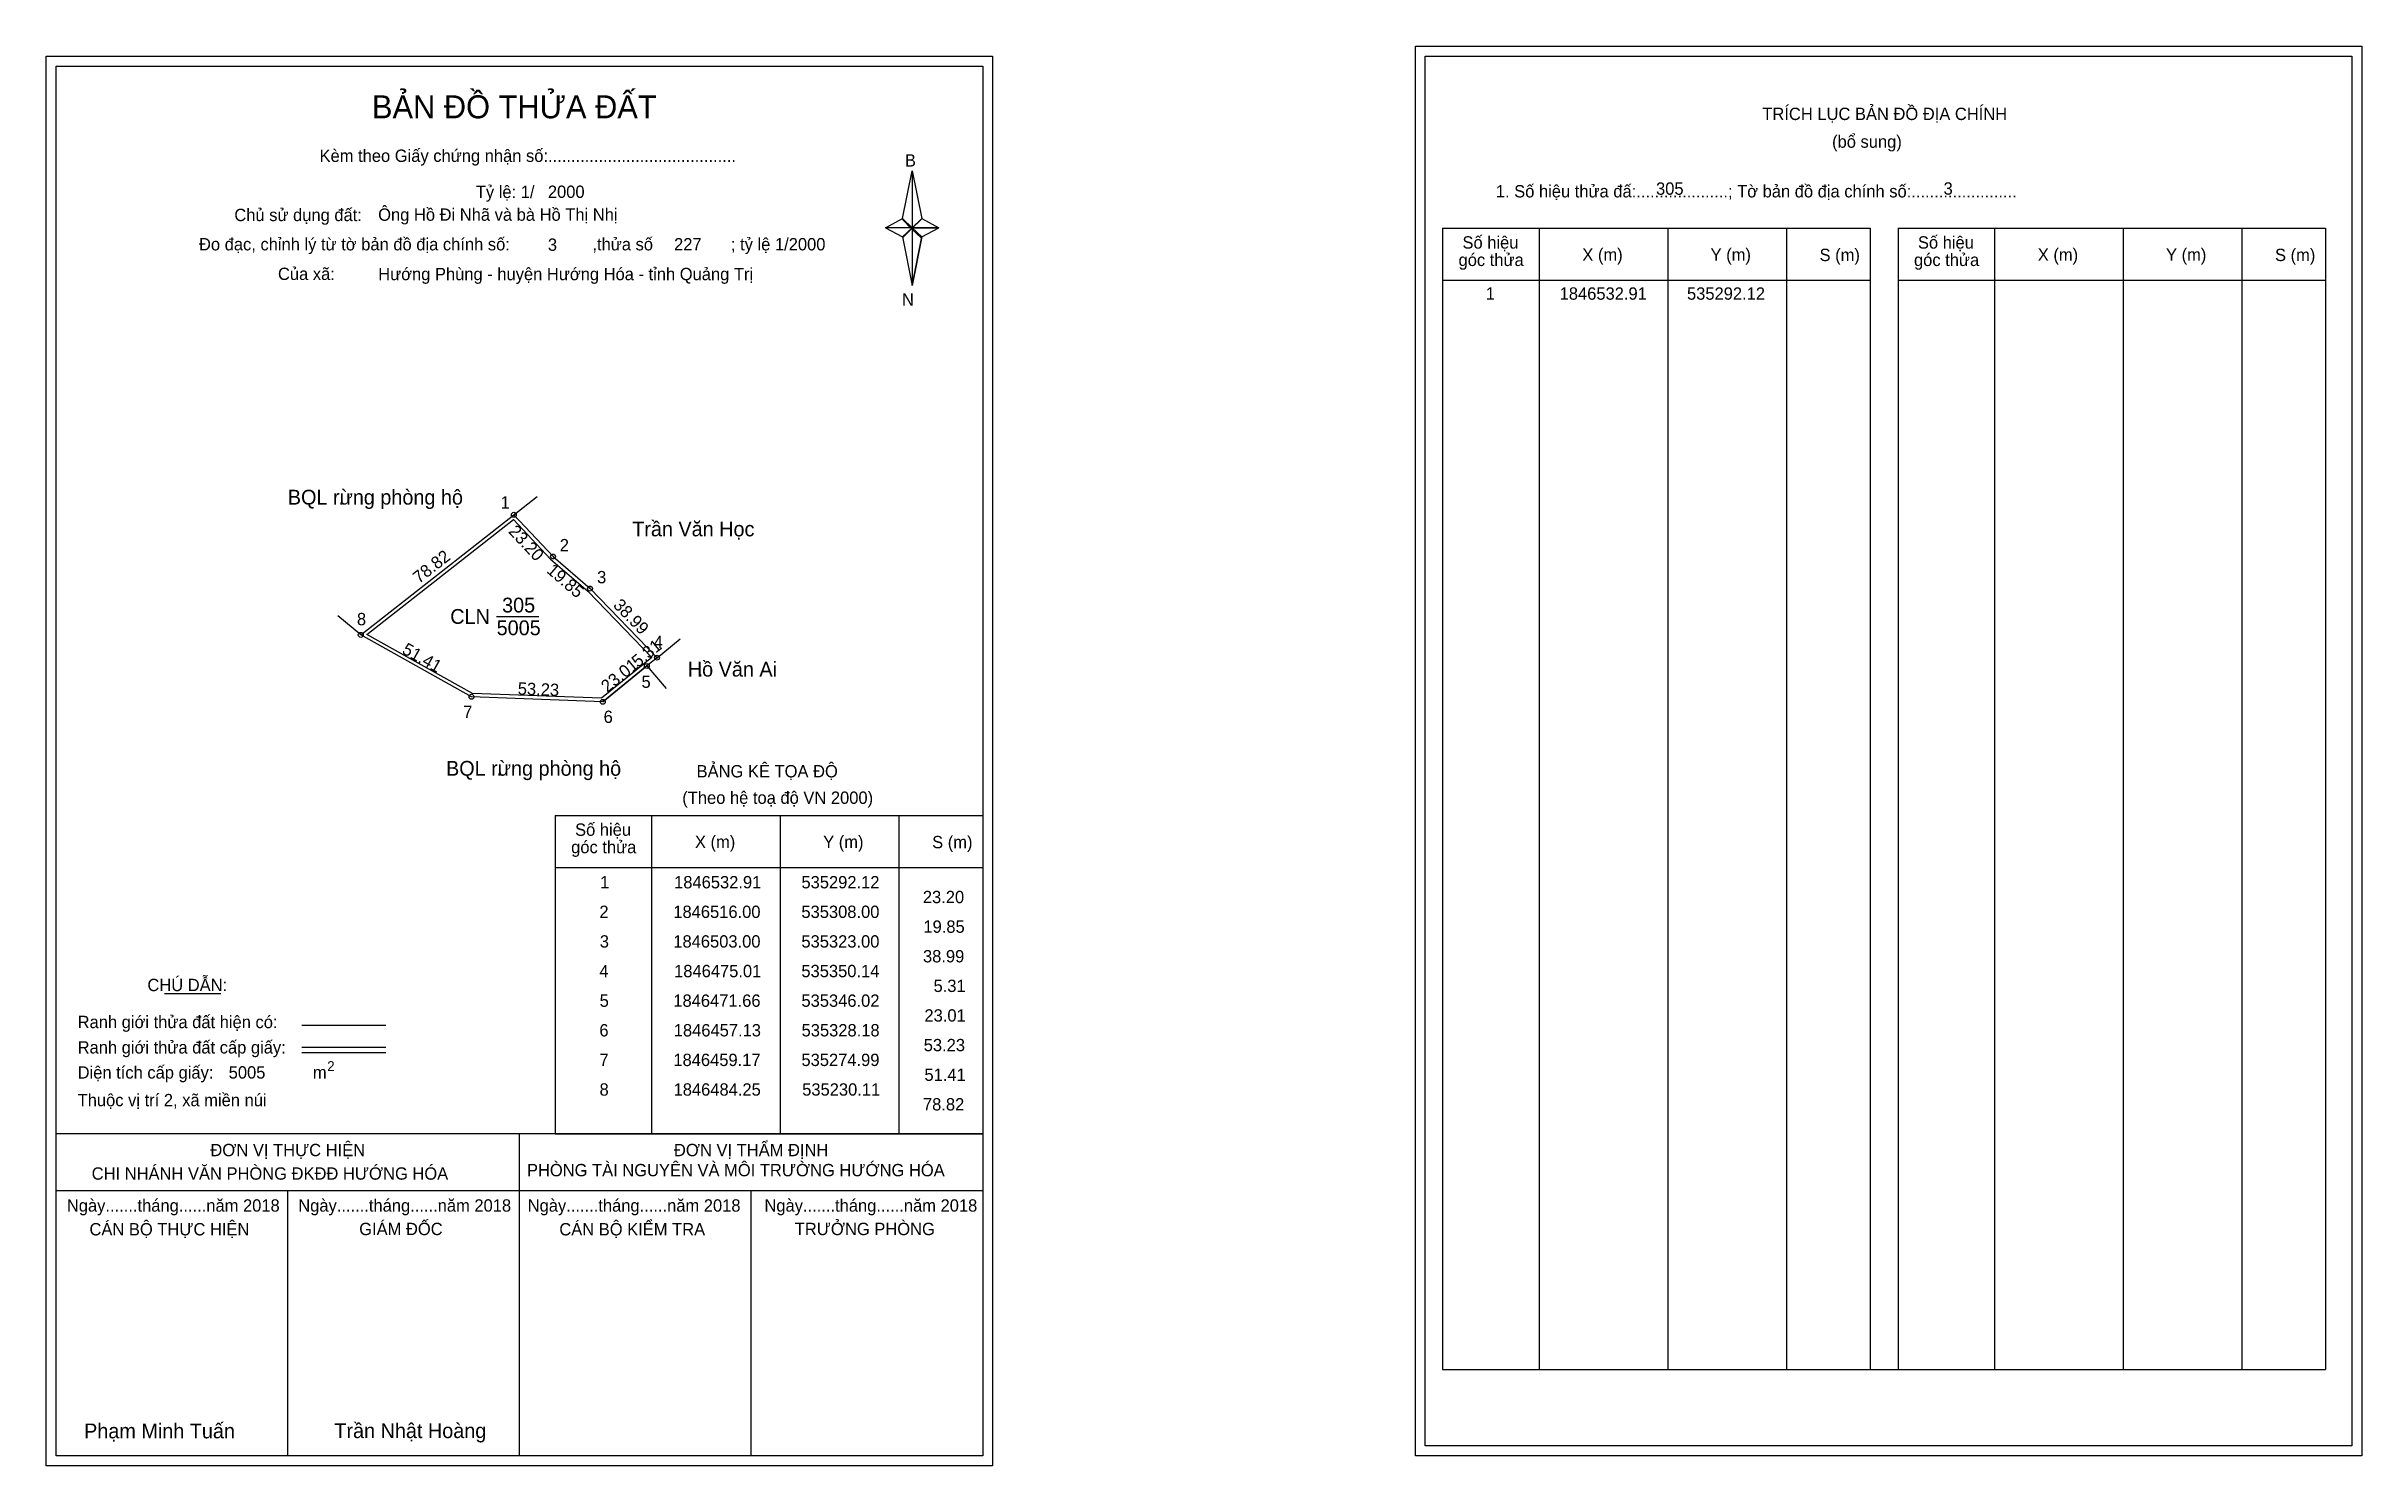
# Model space of a CAD drawing. Extents: x 535103 to 536041, y 1846148 to 1846723.
import ezdxf

# ---------------------------------------------------------------- set-up
doc = ezdxf.new("R2010")
doc.units = 0
for name, color, linetype in [('Level 1', 7, 'Continuous'), ('Level 10', 7, 'Continuous'), ('Level 11', 7, 'Continuous'), ('Level 13', 7, 'Continuous'), ('Level 27', 7, 'Continuous'), ('Level 3', 7, 'Continuous'), ('Level 36', 7, 'Continuous'), ('Level 49', 7, 'Continuous'), ('Level 53', 7, 'Continuous'), ('Level 55', 7, 'Continuous'), ('Level 6', 7, 'Continuous'), ('Level 60', 7, 'Continuous'), ('Level 63', 7, 'Continuous'), ('Level 9', 7, 'Continuous')]:
    doc.layers.add(name, color=color, linetype=linetype)

msp = doc.modelspace()

# ---------------------------------------------------------------- linework, layer by layer
at = {"layer": 'Level 1'}
for p, q in [((535106.72, 1846714.75), (535106.72, 1846714.75)), ((535661.36, 1846718.75), (535661.36, 1846718.75)), ((535449.56, 1846652.98), (535453.5, 1846672.26)), ((535453.5, 1846672.26), (535453.5, 1846649.21)), ((535453.5, 1846672.26), (535457.43, 1846652.98)), ((535442.67, 1846649.21), (535449.56, 1846652.98)), ((535449.56, 1846652.98), (535453.5, 1846649.21)), ((535453.2, 1846648.78), (535449.56, 1846652.54)), ((535453.5, 1846649.21), (535449.56, 1846645.53)), ((535453.2, 1846648.78), (535449.56, 1846645.09)), ((535449.56, 1846645.09), (535453.2, 1846648.78)), ((535457.14, 1846652.54), (535453.2, 1846648.78)), ((535453.2, 1846648.78), (535457.14, 1846652.54)), ((535457.14, 1846645.09), (535453.2, 1846648.78)), ((535457.43, 1846652.98), (535453.5, 1846649.21)), ((535453.5, 1846649.21), (535453.5, 1846625.81)), ((535453.5, 1846649.21), (535464.32, 1846649.21)), ((535453.5, 1846649.21), (535457.43, 1846645.53)), ((535457.43, 1846645.53), (535464.32, 1846649.21)), ((535668.43, 1846649.04), (535841.63, 1846649.04)), ((535707.61, 1846186.51), (535707.61, 1846649.04)), ((535759.75, 1846186.51), (535759.75, 1846649.04)), ((535807.7, 1846649.04), (535807.7, 1846186.51)), ((535841.63, 1846649.04), (535841.63, 1846186.51)), ((535852.94, 1846649.04), (536026.15, 1846649.04)), ((535892.12, 1846186.51), (535892.12, 1846649.04)), ((535944.27, 1846186.51), (535944.27, 1846649.04)), ((535992.21, 1846649.04), (535992.21, 1846186.51)), ((536026.15, 1846649.04), (536026.15, 1846186.51)), ((535449.56, 1846645.53), (535453.5, 1846625.81)), ((535457.43, 1846645.53), (535453.5, 1846625.81)), ((535668.43, 1846627.98), (535841.63, 1846627.98)), ((535852.94, 1846627.98), (536026.15, 1846627.98)), ((535308.91, 1846411.09), (535482.11, 1846411.09)), ((535348.09, 1846282.04), (535348.09, 1846411.09)), ((535400.23, 1846282.04), (535400.23, 1846411.09)), ((535448.17, 1846411.09), (535448.17, 1846282.04)), ((535308.91, 1846390.04), (535482.11, 1846390.04)), ((535150.55, 1846338.88), (535173.36, 1846338.88)), ((535206.28, 1846326.07), (535240.31, 1846326.07)), ((535206.28, 1846317.17), (535240.31, 1846317.17)), ((535206.28, 1846314.98), (535240.31, 1846314.98)), ((535320.37, 1846282.04), (535106.71, 1846282.04)), ((535482.11, 1846282.04), (535272.43, 1846282.04)), ((535294.41, 1846151.6), (535294.41, 1846282.04)), ((535308.91, 1846282.04), (535482.11, 1846282.04)), ((535482.11, 1846258.94), (535106.71, 1846258.94)), ((535200.56, 1846151.6), (535200.56, 1846258.94)), ((535388.26, 1846151.6), (535388.26, 1846258.94)), ((535668.43, 1846186.51), (536026.15, 1846186.51)), ((535482.11, 1846151.6), (535482.11, 1846151.6)), ((536036.76, 1846155.6), (536036.76, 1846155.6))]:
    msp.add_line(p, q, dxfattribs=at)
for points in [[(535449.56, 1846652.98), (535453.5, 1846672.26), (535453.5, 1846649.21)], [(535442.67, 1846649.21), (535449.56, 1846645.53), (535453.5, 1846649.21)], [(535453.5, 1846649.21), (535457.43, 1846652.98), (535464.32, 1846649.21)], [(535453.5, 1846649.21), (535453.5, 1846625.81), (535457.43, 1846645.53)]]:
    msp.add_lwpolyline(points, close=True, dxfattribs=at)
at = {"layer": 'Level 10'}
msp.add_line((535328.18, 1846457.13), (535346.02, 1846471.66), dxfattribs=at)
for points in [[(535308, 1846516), (535323, 1846503), (535350.14, 1846475.01), (535346.02, 1846471.66), (535328.18, 1846457.13), (535274.99, 1846459.17), (535230.11, 1846484.25), (535292.12, 1846532.91)], [(535307.03, 1846514.99), (535322.04, 1846501.98), (535348.07, 1846475.13), (535345.14, 1846472.75), (535327.71, 1846458.55), (535275.38, 1846460.56), (535232.63, 1846484.45), (535291.98, 1846531.02)]]:
    msp.add_lwpolyline(points, close=True, dxfattribs=at)
at = {"layer": 'Level 11'}
for centre in [(535292.12, 1846532.91), (535308, 1846516), (535308, 1846516), (535323, 1846503), (535230.11, 1846484.25), (535346.02, 1846471.66), (535350.14, 1846475.01), (535274.99, 1846459.17), (535328.18, 1846457.13)]:
    msp.add_circle(centre, 1, dxfattribs=at)
at = {"layer": 'Level 27'}
for p, q in [((535292.12, 1846532.91), (535301.56, 1846540.32)), ((535230.11, 1846484.25), (535220.88, 1846491.92)), ((535350.14, 1846475.01), (535359.45, 1846482.59)), ((535346.02, 1846471.66), (535353.86, 1846462.58))]:
    msp.add_line(p, q, dxfattribs=at)
at = {"layer": 'Level 3'}
for p, q in [((535668.43, 1846649.04), (535668.43, 1846186.51)), ((535852.94, 1846649.04), (535852.94, 1846186.51)), ((535308.91, 1846411.09), (535308.91, 1846282.04))]:
    msp.add_line(p, q, dxfattribs=at)
at = {"layer": 'Level 63'}
for points in [[(535657.37, 1846722.75), (536040.77, 1846722.75), (536040.77, 1846151.6), (535657.37, 1846151.6)], [(535102.71, 1846718.75), (535486.11, 1846718.75), (535486.11, 1846147.6), (535102.71, 1846147.6)], [(535106.71, 1846714.75), (535482.11, 1846714.75), (535482.11, 1846151.6), (535106.71, 1846151.6)], [(535661.37, 1846718.75), (536036.77, 1846718.75), (536036.77, 1846155.6), (535661.37, 1846155.6)]]:
    msp.add_lwpolyline(points, close=True, dxfattribs=at)
at = {"layer": 'Level 9'}
msp.add_line((535285.15, 1846491.72), (535302.31, 1846491.72), dxfattribs=at)

# ---------------------------------------------------------------- texts
at = {"layer": 'Level 1'}
for s, height, p in [('BẢN ĐỒ THỬA ĐẤT', 9.3313, (535234.65, 1846693.56)), ('TRÍCH LỤC BẢN ĐỒ ĐỊA CHÍNH', 5, (535797.95, 1846692.87)), ('(bổ sung)', 5, (535826.2, 1846681.63)), ('Kèm theo Giấy chứng nhận số:.........................................', 5, (535213.41, 1846675.9)), ('B', 5, (535450.58, 1846674.02)), ('1. Số hiệu thửa đấ:....................; Tờ bản đồ địa chính số:.......................', 5, (535689.98, 1846661.51)), ('Chủ sử dụng đất:', 5, (535178.89, 1846651.91)), ('Đo đạc, chỉnh lý từ tờ bản đồ địa chính số:                  ,thửa số                 ; tỷ lệ 1/2000', 5, (535164.58, 1846640.05)), ('góc thửa', 5, (535674.87, 1846633.71)), ('Số hiệu', 5, (535676.46, 1846640.77)), ('X (m)', 5, (535725.02, 1846635.82)), ('Y (m)', 5, (535776.98, 1846635.82)), ('S (m)', 5, (535821.13, 1846635.72)), ('góc thửa', 5, (535859.39, 1846633.71)), ('Số hiệu', 5, (535860.98, 1846640.77)), ('X (m)', 5, (535909.54, 1846635.82)), ('Y (m)', 5, (535961.49, 1846635.82)), ('S (m)', 5, (536005.65, 1846635.72)), ('Của xã:', 5, (535196.57, 1846628.05)), ('N', 5, (535449.38, 1846617.68)), ('BẢNG KÊ TỌA ĐỘ', 5, (535366.17, 1846426.5)), ('(Theo hệ toạ độ VN 2000)', 5, (535360.37, 1846415.78)), ('Số hiệu', 5, (535316.94, 1846402.83)), ('X (m)', 5, (535365.5, 1846397.88)), ('Y (m)', 5, (535417.45, 1846397.88)), ('S (m)', 5, (535461.61, 1846397.78)), ('góc thửa', 5, (535315.35, 1846395.77)), ('CHÚ DẪN:', 5, (535143.67, 1846339.89)), ('Ranh giới thửa đất hiện có:', 5, (535115.41, 1846324.89)), ('Ranh giới thửa đất cấp giấy:', 5, (535115.41, 1846314.61)), ('Diện tích cấp giấy:', 5, (535115.41, 1846304.45)), ('2', 4, (535216.52, 1846307.51)), ('m', 5, (535210.72, 1846304.49)), ('Thuộc vị trí 2, xã miền núi', 5, (535115.41, 1846293.25)), ('ĐƠN VỊ THỰC HIỆN', 5, (535169.18, 1846273.01)), ('ĐƠN VỊ THẨM ĐỊNH', 5, (535356.99, 1846273.01)), ('CHI NHÁNH VĂN PHÒNG ĐKĐĐ HƯỚNG HÓA', 5, (535121.1, 1846263.49)), ('PHÒNG TÀI NGUYÊN VÀ MÔI TRƯỜNG HƯỚNG HÓA', 5, (535297.44, 1846264.87)), ('Ngày.......tháng......năm 2018', 5, (535111.05, 1846250.54)), ('Ngày.......tháng......năm 2018', 5, (535204.79, 1846250.54)), ('Ngày.......tháng......năm 2018', 5, (535297.74, 1846250.54)), ('Ngày.......tháng......năm 2018', 5, (535393.66, 1846250.54)), ('CÁN BỘ THỰC HIỆN', 5, (535120.21, 1846240.91)), ('GIÁM ĐỐC', 5, (535229.48, 1846241.03)), ('CÁN BỘ KIỂM TRA', 5, (535310.56, 1846240.91)), ('TRƯỞNG PHÒNG', 5, (535405.94, 1846241.03)), ('Phạm Minh Tuấn', 6, (535118.03, 1846158.68)), ('Trần Nhật Hoàng', 6, (535219.42, 1846158.78))]:
    msp.add_text(s, height=height, dxfattribs=at).set_placement(p)
at = {"layer": 'Level 11'}
msp.add_text('Tỷ lệ: 1/', height=5, dxfattribs=at).set_placement((535276.73, 1846661.27))
at = {"layer": 'Level 13'}
for s, p in [('305', (535287.37, 1846493.32)), ('CLN', (535266.36, 1846488.72)), ('5005', (535285.16, 1846484.12))]:
    msp.add_text(s, height=6, dxfattribs=at).set_placement(p)
at = {"layer": 'Level 36'}
for p in [(535221.05, 1846537.05), (535366.57, 1846467.36), (535285.14, 1846427.17)]:
    msp.add_text('.', height=6, dxfattribs=at).set_placement(p)
at = {"layer": 'Level 49'}
for s, rotation, p in [('23.20', 313.20082, (535289.65, 1846525.9)), ('78.82', 38.12171, (535253.71, 1846504.8)), ('19.85', 319.08562, (535305.08, 1846509.8)), ('38.99', 314.11668, (535332.04, 1846495.97)), ('51.41', 330.80251, (535246.47, 1846476.94)), ('5.31', 39.11479, (535342.41, 1846470.78)), ('23.01', 39.1615, (535330, 1846460.67)), ('53.23', 357.80361, (535293.65, 1846460.06))]:
    msp.add_text(s, height=5, rotation=rotation, dxfattribs=at).set_placement(p)
at = {"layer": 'Level 53'}
for s, p in [('1', (535685.87, 1846620.06)), ('1846532.91', (535715.83, 1846620.06)), ('535292.12', (535767.42, 1846620.06)), ('1', (535327.1, 1846381.54)), ('1846532.91', (535357.06, 1846381.54)), ('535292.12', (535408.65, 1846381.54)), ('23.20', (535457.84, 1846375.54)), ('2', (535326.8, 1846369.54)), ('1846516.00', (535356.74, 1846369.54)), ('535308.00', (535408.63, 1846369.54)), ('19.85', (535458.06, 1846363.54)), ('3', (535326.96, 1846357.54)), ('1846503.00', (535356.74, 1846357.54)), ('535323.00', (535408.63, 1846357.54)), ('38.99', (535457.89, 1846351.54)), ('4', (535326.78, 1846345.54)), ('1846475.01', (535357.06, 1846345.54)), ('535350.14', (535408.62, 1846345.54)), ('5', (535326.89, 1846333.54)), ('1846471.66', (535356.75, 1846333.54)), ('535346.02', (535408.65, 1846333.54)), ('5.31', (535462.17, 1846339.54)), ('23.01', (535458.48, 1846327.54)), ('6', (535326.79, 1846321.54)), ('1846457.13', (535356.92, 1846321.54)), ('535328.18', (535408.71, 1846321.54)), ('53.23', (535458.19, 1846315.54)), ('7', (535326.81, 1846309.54)), ('1846459.17', (535356.77, 1846309.54)), ('535274.99', (535408.65, 1846309.54)), ('8', (535326.86, 1846297.54)), ('1846484.25', (535356.85, 1846297.54)), ('535230.11', (535408.95, 1846297.54)), ('51.41', (535458.48, 1846303.54)), ('78.82', (535457.88, 1846291.54))]:
    msp.add_text(s, height=5, dxfattribs=at).set_placement(p)
at = {"layer": 'Level 55'}
for s, height, p in [('304', 0.22, (535291.88, 1846532.69)), ('1', 0.8, (535291.9, 1846532.91)), ('0', 0.22, (535292.04, 1846532.69)), ('0', 0.22, (535292.04, 1846532.69)), ('304', 0.22, (535307.76, 1846515.78)), ('2', 0.8, (535307.73, 1846516)), ('304', 0.22, (535322.76, 1846502.78)), ('3', 0.8, (535322.75, 1846503)), ('8', 0.8, (535229.85, 1846484.25)), ('0', 0.22, (535230.03, 1846484.03)), ('0', 0.22, (535230.03, 1846484.03)), ('0', 0.22, (535230.03, 1846484.03)), ('0', 0.22, (535230.03, 1846484.03)), ('5', 0.8, (535345.76, 1846471.66)), ('0', 0.22, (535345.94, 1846471.44)), ('0', 0.22, (535345.94, 1846471.44)), ('0', 0.22, (535345.94, 1846471.44)), ('4', 0.8, (535349.86, 1846475.01)), ('304', 0.22, (535349.9, 1846474.79)), ('0', 0.22, (535350.06, 1846474.79)), ('7', 0.8, (535274.72, 1846459.17)), ('0', 0.22, (535274.91, 1846458.95)), ('0', 0.22, (535274.91, 1846458.95)), ('6', 0.8, (535327.91, 1846457.13)), ('0', 0.22, (535328.1, 1846456.91)), ('0', 0.22, (535328.1, 1846456.91))]:
    msp.add_text(s, height=height, dxfattribs=at).set_placement(p)
at = {"layer": 'Level 6'}
for s, p in [('2000', (535305.92, 1846661.31)), ('305', (535754.88, 1846662.59)), ('3', (535871.37, 1846662.63)), ('Ông Hồ Đi Nhã và bà Hồ Thị Nhị', (535237.16, 1846652.05)), ('3', (535305.92, 1846639.87)), ('227', (535357.04, 1846640.03)), ('Hướng Phùng - huyện Hướng Hóa - tỉnh Quảng Trị', (535237.19, 1846627.97)), ('5005', (535176.6, 1846304.46))]:
    msp.add_text(s, height=5, dxfattribs=at).set_placement(p)
at = {"layer": 'Level 60'}
for s, p in [('BQL rừng phòng hộ', (535200.57, 1846537.05)), ('Trần Văn Học', (535340.09, 1846524.18)), ('Hồ Văn Ai', (535362.62, 1846467.36)), ('BQL rừng phòng hộ', (535264.66, 1846427.17))]:
    msp.add_text(s, height=6, dxfattribs=at).set_placement(p)
at = {"layer": 'Level 9'}
for s, p in [('1', (535286.78, 1846535.44)), ('2', (535310.74, 1846518.11)), ('3', (535325.86, 1846505.15)), ('8', (535228.56, 1846488.15)), ('4', (535348.8, 1846478.9)), ('5', (535343.86, 1846462.78)), ('7', (535271.58, 1846450.51)), ('6', (535328.5, 1846448.56))]:
    msp.add_text(s, height=5, dxfattribs=at).set_placement(p)

doc.saveas('drawing.dxf')
